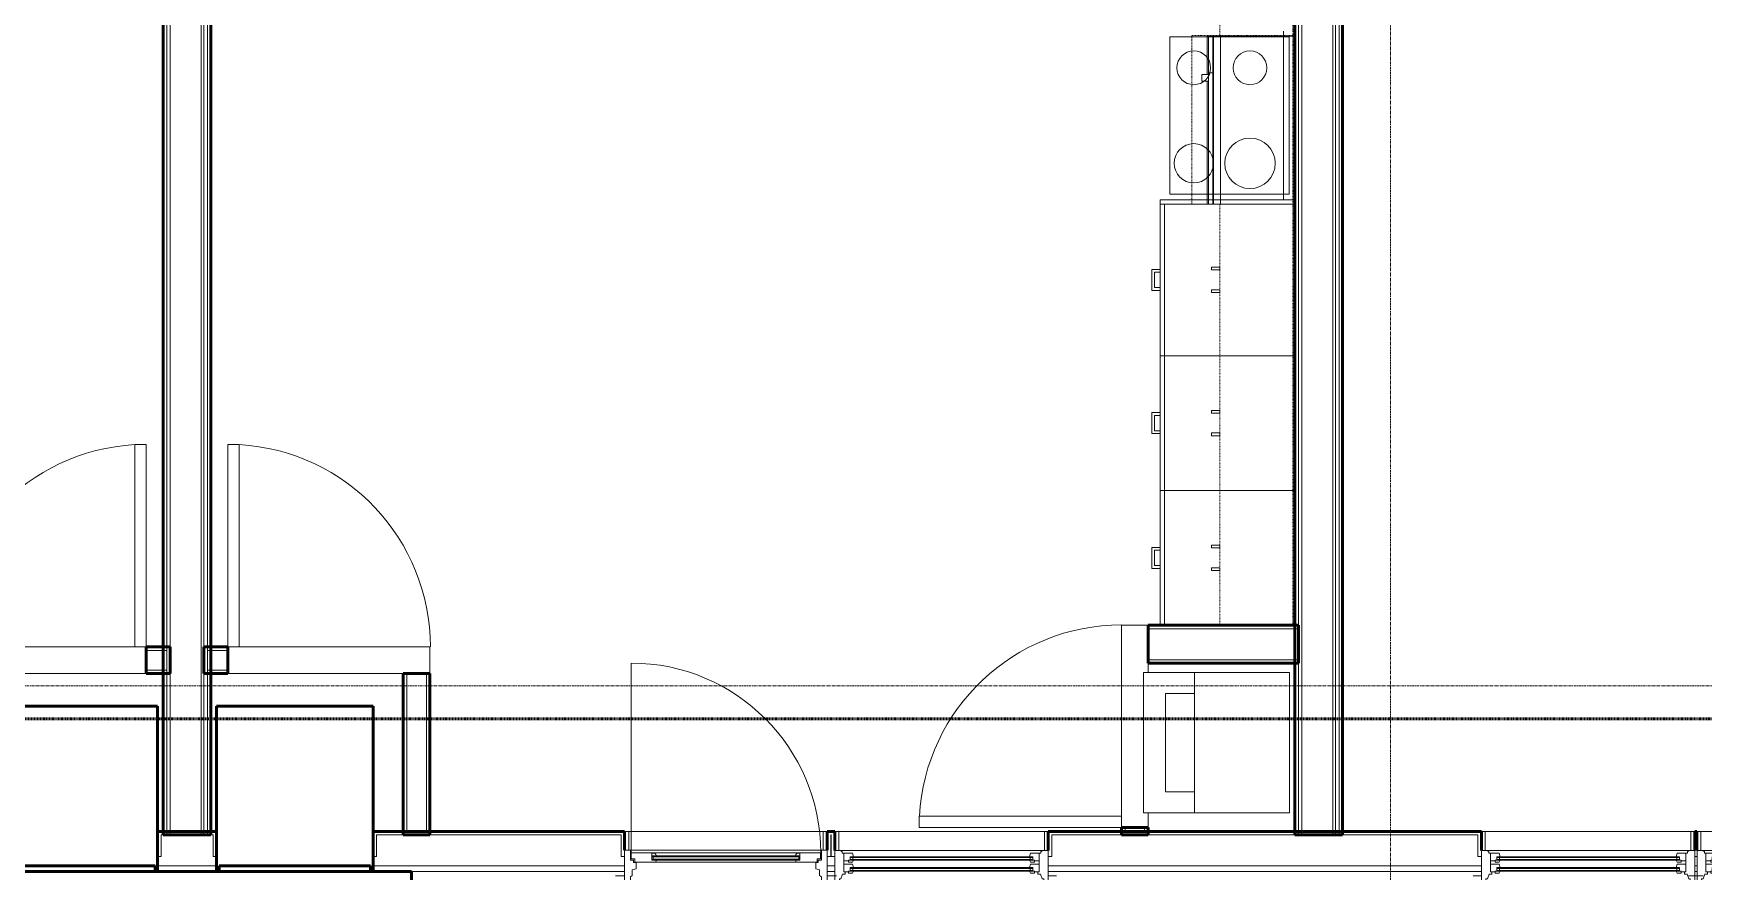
# Model space of a CAD drawing. Header units: inches. Extents: x -4218 to -1830, y 9767 to 12426.
# Drawn here: x -2742.1 to -2444.6, y 11249.1 to 11398.4 of the extents above; entities that cross this region are included whole.
import ezdxf

# ---------------------------------------------------------------- set-up
doc = ezdxf.new("R2010")
doc.units = ezdxf.units.IN
doc.header["$MEASUREMENT"] = 0
for name, pattern in [('Dash', [0.25, 0.125, -0.125]), ('Dash 1_16_', [0.125, 0.0625, -0.0625]), ('Grid Line 1_2_', [0.875, 0.5, -0.125, 0.125, -0.125]), ('Overhead', [0.15625, 0.09375, -0.0625])]:
    doc.linetypes.add(name, pattern=pattern)
for name, color, linetype, lineweight in [('0-1', 7, 'Continuous', 5), ('0-2', 10, 'Continuous', 9), ('A-DOOR-1', 10, 'Continuous', 9), ('A-DOOR-2', 50, 'Continuous', 20), ('A-DOOR-5', 31, 'Continuous', 9), ('A-DOOR-6', 31, 'Continuous', 20), ('A-DOOR-FRAM', 31, 'Continuous', 9), ('A-DOOR-FRAM-4', 31, 'Continuous', 20), ('A-DOOR-GLAZ', 31, 'Continuous', 9), ('A-GENM', 5, 'Continuous', 9), ('A-GENM-6', 5, 'Continuous', 50), ('A-GLAZ-1', 151, 'Continuous', 9), ('A-GLAZ-2', 151, 'Continuous', 20), ('A-WALL', 113, 'Continuous', 13), ('A-WALL-1', 7, 'Continuous', 50), ('A-WALL-2', 250, 'Continuous', 13), ('A-WALL-3', 10, 'Continuous', 9), ('A-WALL-4', 252, 'Continuous', 9), ('A-WALL-7', 113, 'Continuous', 9), ('A-WALL-8', 113, 'Continuous', 50), ('C-PROP-LINE-1', 91, 'Dash 1_16_', 50), ('I-WALL-1', 7, 'Continuous', 50), ('P-SANR-FIXT-1', 10, 'Continuous', 9), ('Q-CASE-1', 252, 'Continuous', 9), ('Q-CASE-2', 10, 'Continuous', 9), ('Q-CASE-3', 253, 'Continuous', 9), ('Q-CASE-4', 252, 'Dash', 9), ('Q-CASE-5', 253, 'Dash', 9), ('Q-CASE-6', 254, 'Continuous', 9), ('Q-CASE-7', 10, 'Dash', 9), ('Q-SPCQ-1', 10, 'Continuous', 9), ('Q-SPCQ-2', 91, 'Overhead', 9), ('S-GRID-1', 1, 'Grid Line 1_2_', 9)]:
    doc.layers.add(name, color=color, linetype=linetype, lineweight=lineweight)

# ---------------------------------------------------------------- blocks, each defined once
blk = doc.blocks.new('SWING - SINGLE - FLUSH - 36_ x 80_ - OFFSET PIVOT DOOR AT MAGIC PAK AND WASHER_DRYER-3199414-BACKGROUND - RCP - 2ND FLOOR')
at = {"layer": 'A-DOOR-1'}
blk.add_arc((18, 2.37), 36.07, 93.1789, 180, dxfattribs=at)
at = {"layer": 'A-DOOR-2'}
for p, q in [((16, 2.37), (16, 38.39)), ((18, 38.39), (16, 38.39)), ((18, 2.37), (18, 38.39)), ((18, 2.37), (16, 2.37))]:
    blk.add_line(p, q, dxfattribs=at)
blk = doc.blocks.new('SWING - SINGLE - FLUSH - 36_ x 80_ - OFFSET PIVOT DOOR AT MAGIC PAK AND WASHER_DRYER-3199415-BACKGROUND - RCP - 2ND FLOOR')
at = {"layer": 'A-DOOR-1'}
blk.add_arc((18, -2.37), 36.07, 180, 266.8211, dxfattribs=at)
at = {"layer": 'A-DOOR-2'}
for p, q in [((16, -2.37), (16, -38.39)), ((18, -2.37), (16, -2.37)), ((18, -2.37), (18, -38.39)), ((18, -38.39), (16, -38.39))]:
    blk.add_line(p, q, dxfattribs=at)
blk = doc.blocks.new('Range - 24_ x 30_-2806124-BACKGROUND - RCP - 2ND FLOOR')
at = {"layer": 'Q-SPCQ-1'}
blk.add_line((0, -22), (30, -22), dxfattribs=at)
for centre, radius, start, end in [((6.5, -6), 3.5, 360, 180), ((23.5, -6), 3, 0, 180), ((6.5, -6), 3.5, 180, 0), ((23.5, -6), 3, 180, 0), ((6.5, -16), 4.5, 0, 180), ((23.5, -16), 3, 360, 180), ((6.5, -16), 4.5, 180, 0), ((23.5, -16), 3, 180, 0)]:
    blk.add_arc(centre, radius, start, end, dxfattribs=at)
blk = doc.blocks.new('Stacked Washer and Dryer - 26_x25_ - Private-1372850-BACKGROUND - RCP - 2ND FLOOR')
at = {"layer": 'P-SANR-FIXT-1'}
for p, q in [((26, 12.5), (0, 12.5)), ((0, -12.5), (0, 12.5)), ((16.90625, -12.5), (16.90625, 12.5)), ((26, 12.5), (26, -12.5)), ((22.09375, 8.75), (16.90625, 8.75)), ((22.09375, -8.75), (22.09375, 8.75)), ((16.90625, -8.75), (22.09375, -8.75)), ((0, -12.5), (26, -12.5))]:
    blk.add_line(p, q, dxfattribs=at)
blk = doc.blocks.new('30quot_MicrowaveVent_11166 - 70cm miele oven-V107-BACKGROUND - RCP - 2ND FLOOR')
at = {"layer": 'Q-CASE-1'}
for p, q in [((-13.45, 15.6), (-14.2, 15.6)), ((-14.2, 15.6), (-14.2, 15.59)), ((-14.2, 15.59), (-14.2, 15.54)), ((-14.2, 15.54), (-14.2, 15.48)), ((-14.2, 15.48), (-14.2, 15.39)), ((-13.45, 15.39), (-14.2, 15.39)), ((-14.2, 15.39), (-14.2, 14.61)), ((7.69, 15.6), (-12.45, 15.6)), ((9.18, 15.39), (-12.45, 15.39)), ((8.88, 16.6), (7.69, 16.6)), ((7.69, 16.55), (7.69, 15.39)), ((8.88, 15.39), (8.88, 16.55)), ((15.55, 15.6), (8.88, 15.6)), ((9.18, 15.39), (9.18, 14.61)), ((15.55, 15.39), (9.18, 15.39)), ((9.18, 15.39), (9.18, 14.61)), ((-14.2, 14.61), (-13.45, 14.61)), ((-14.2, 14.49), (-14.2, 13.23)), ((-13.45, 14.49), (-14.2, 14.49)), ((-14.2, 13.23), (-14.2, 0.37)), ((-14.2, 13.23), (-13.45, 13.23)), ((-12.45, 14.61), (9.18, 14.61)), ((15.55, 14.49), (-12.45, 14.49)), ((-12.45, 13.23), (15.55, 13.23)), ((9.18, 14.61), (15.55, 14.61)), ((15.68, 0), (15.68, 0.37))]:
    blk.add_line(p, q, dxfattribs=at)
at = {"layer": 'Q-CASE-2'}
for p, q in [((-12.45, 15.6), (-13.45, 15.6)), ((-12.45, 15.39), (-13.45, 15.39)), ((15.68, 15.6), (15.55, 15.6)), ((15.68, 15.39), (15.55, 15.39)), ((15.68, 15.39), (15.68, 15.6)), ((15.68, 15.39), (15.68, 14.61)), ((-13.45, 14.61), (-12.45, 14.61)), ((-12.45, 14.49), (-13.45, 14.49)), ((-13.45, 13.23), (-12.45, 13.23)), ((15.55, 14.61), (15.68, 14.61)), ((15.68, 14.49), (15.55, 14.49)), ((15.55, 13.23), (15.68, 13.23)), ((15.68, 13.23), (15.68, 14.49)), ((15.68, 0.37), (15.68, 13.23))]:
    blk.add_line(p, q, dxfattribs=at)
at = {"layer": 'Q-CASE-3'}
for p, q in [((-14.2, 0.37), (-14.2, 0)), ((-13.45, 0), (15.68, 0))]:
    blk.add_line(p, q, dxfattribs=at)
at = {"layer": 'Q-CASE-6'}
blk.add_line((-14.2, 0), (-13.45, 0), dxfattribs=at)
blk = doc.blocks.new('Base Cabinet 3 Drawer 230 - Base Cabinet 3 Drawer 230 27_-2602705-BACKGROUND - RCP - 2ND FLOOR')
at = {"layer": 'Q-CASE-2'}
for p, q in [((-12.76, 24), (14.24, 24)), ((-12.76, 23.25), (-12.76, 24)), ((-1.14, 24), (-1.14, 25.5)), ((-1.14, 25.5), (2.61, 25.5)), ((-1.14, 24), (-0.64, 24)), ((2.11, 25), (-0.64, 25)), ((-0.64, 24), (-0.64, 25)), ((2.11, 24), (2.11, 25)), ((2.61, 24), (2.11, 24)), ((2.61, 25.5), (2.61, 24)), ((14.24, 24), (14.24, 23.25)), ((14.24, 23.25), (-12.76, 23.25)), ((-12.76, 23.25), (-12.76, 0)), ((14.24, 0), (14.24, 23.25)), ((-12.76, 0), (14.24, 0))]:
    blk.add_line(p, q, dxfattribs=at)
blk = doc.blocks.new('Base Cabinet 3 Drawer 230 - Base Cabinet 3 Drawer 230 24_-2578604-BACKGROUND - RCP - 2ND FLOOR')
at = {"layer": 'Q-CASE-2'}
for p, q in [((-11.26, 24), (12.74, 24)), ((-11.26, 23.25), (-11.26, 24)), ((-1.14, 24), (-1.14, 25.5)), ((-1.14, 25.5), (2.61, 25.5)), ((-1.14, 24), (-0.64, 24)), ((2.11, 25), (-0.64, 25)), ((-0.64, 24), (-0.64, 25)), ((2.11, 24), (2.11, 25)), ((2.61, 24), (2.11, 24)), ((2.61, 25.5), (2.61, 24)), ((12.74, 24), (12.74, 23.25)), ((12.74, 23.25), (-11.26, 23.25)), ((-11.26, 23.25), (-11.26, 0)), ((12.74, 0), (12.74, 23.25)), ((-11.26, 0), (12.74, 0))]:
    blk.add_line(p, q, dxfattribs=at)
blk = doc.blocks.new('Base Cabinet 3 Drawer 230 - Base Cabinet 3 Drawer 230 24_-2554933-BACKGROUND - RCP - 2ND FLOOR')
at = {"layer": 'Q-CASE-2'}
for p, q in [((-11.26, -23.25), (-11.26, 0)), ((-11.26, 0), (12.74, 0)), ((12.74, 0), (12.74, -23.25)), ((-11.26, -23.25), (-11.26, -24)), ((12.74, -23.25), (-11.26, -23.25)), ((12.74, -24), (12.74, -23.25)), ((-11.26, -24), (12.74, -24)), ((-0.64, -24), (-1.14, -24)), ((-1.14, -25.5), (-1.14, -24)), ((2.61, -25.5), (-1.14, -25.5)), ((-0.64, -25), (-0.64, -24)), ((-0.64, -25), (2.11, -25)), ((2.11, -25), (2.11, -24)), ((2.11, -24), (2.61, -24)), ((2.61, -24), (2.61, -25.5))]:
    blk.add_line(p, q, dxfattribs=at)
blk = doc.blocks.new('300 Series Wall Hung Cabinet_302 - 27_ X 24_-2768166-BACKGROUND - RCP - 2ND FLOOR')
at = {"layer": 'Q-CASE-1'}
for p, q in [((-1.76, -13.19), (-2.25, -13.19)), ((-2.25, -13.19), (-2.25, -14.69)), ((-2.25, -14.69), (-1.76, -14.69)), ((-1.76, -14.69), (-1.76, -13.19)), ((2.24, -13.19), (1.75, -13.19)), ((1.75, -13.19), (1.75, -14.69)), ((1.75, -14.69), (2.24, -14.69)), ((2.24, -14.69), (2.24, -13.19))]:
    blk.add_line(p, q, dxfattribs=at)
at = {"layer": 'Q-CASE-4'}
for p, q in [((-13.5, -0.19), (-13.5, -13.19)), ((13.5, -13.19), (13.5, -0.19)), ((-13.5, -13.19), (13.5, -13.19))]:
    blk.add_line(p, q, dxfattribs=at)
at = {"layer": 'Q-CASE-5'}
blk.add_line((13.5, -0.19), (-13.5, -0.19), dxfattribs=at)
blk = doc.blocks.new('300 Series Wall Hung Cabinet_302 - 24_ X 24_-V59-BACKGROUND - RCP - 2ND FLOOR')
at = {"layer": 'Q-CASE-1'}
for p, q in [((-1.76, 14.69), (-2.25, 14.69)), ((-2.25, 14.69), (-2.25, 13.19)), ((-2.25, 13.19), (-1.76, 13.19)), ((-1.76, 13.19), (-1.76, 14.69)), ((2.24, 14.69), (1.75, 14.69)), ((1.75, 14.69), (1.75, 13.19)), ((1.75, 13.19), (2.24, 13.19)), ((2.24, 13.19), (2.24, 14.69))]:
    blk.add_line(p, q, dxfattribs=at)
at = {"layer": 'Q-CASE-4'}
for p, q in [((-12, 0.19), (-12, 13.19)), ((-12, 13.19), (12, 13.19)), ((12, 13.19), (12, 0.19))]:
    blk.add_line(p, q, dxfattribs=at)
at = {"layer": 'Q-CASE-5'}
blk.add_line((12, 0.19), (-12, 0.19), dxfattribs=at)
blk = doc.blocks.new('300 Series Wall Hung Cabinet_302 - 24_ X 24_-V113-BACKGROUND - RCP - 2ND FLOOR')
at = {"layer": 'Q-CASE-1'}
for p, q in [((-1.76, -13.19), (-2.25, -13.19)), ((-2.25, -13.19), (-2.25, -14.69)), ((-2.25, -14.69), (-1.76, -14.69)), ((-1.76, -14.69), (-1.76, -13.19)), ((2.24, -13.19), (1.75, -13.19)), ((1.75, -13.19), (1.75, -14.69)), ((1.75, -14.69), (2.24, -14.69)), ((2.24, -14.69), (2.24, -13.19))]:
    blk.add_line(p, q, dxfattribs=at)
at = {"layer": 'Q-CASE-4'}
for p, q in [((-12, -0.19), (-12, -13.19)), ((12, -0.19), (11.13, -0.19)), ((-12, -13.19), (11.13, -13.19))]:
    blk.add_line(p, q, dxfattribs=at)
at = {"layer": 'Q-CASE-5'}
blk.add_line((11.13, -0.19), (-12, -0.19), dxfattribs=at)
at = {"layer": 'Q-CASE-7'}
for p, q in [((12, -13.19), (12, -0.19)), ((11.13, -13.19), (12, -13.19))]:
    blk.add_line(p, q, dxfattribs=at)
blk = doc.blocks.new('300 Series Wall Hung Cabinet_302 - 24_ X 24_-V71-BACKGROUND - RCP - 2ND FLOOR')
at = {"layer": 'Q-CASE-1'}
for p, q in [((-1.76, -13.19), (-2.25, -13.19)), ((-2.25, -13.19), (-2.25, -14.69)), ((-2.25, -14.69), (-1.76, -14.69)), ((-1.76, -14.69), (-1.76, -13.19)), ((2.24, -13.19), (1.75, -13.19)), ((1.75, -13.19), (1.75, -14.69)), ((1.75, -14.69), (2.24, -14.69)), ((2.24, -14.69), (2.24, -13.19))]:
    blk.add_line(p, q, dxfattribs=at)
at = {"layer": 'Q-CASE-4'}
for p, q in [((-12, -0.19), (-12, -13.19)), ((-12, -13.19), (12, -13.19))]:
    blk.add_line(p, q, dxfattribs=at)
at = {"layer": 'Q-CASE-5'}
for p, q in [((12, -0.19), (-12, -0.19)), ((12, -13.19), (12, -0.19))]:
    blk.add_line(p, q, dxfattribs=at)
blk = doc.blocks.new('Range_Hood_386 - 30_ Wide-V117-BACKGROUND - RCP - 2ND FLOOR')
at = {"layer": 'Q-SPCQ-2'}
for p, q in [((-14.24, 6), (-15, 6)), ((-15, 6), (-15, -12)), ((-13.24, 6), (-14.24, 6)), ((14.76, 6), (-13.24, 6)), ((15, 6), (14.76, 6)), ((15, -12), (15, 6)), ((-15, -12), (-14.24, -12)), ((-14.24, -12), (15, -12))]:
    blk.add_line(p, q, dxfattribs=at)
blk = doc.blocks.new('CTR - 1st Phase - Unit Layouts_rvt-1-BACKGROUND - RCP - 2ND FLOOR')
at = {"layer": 'A-WALL-1'}
for p, q in [((-2543.5, 11286.23), (-2543.5, 11292.98)), ((-2543.5, 11292.98), (-2516.75, 11292.98)), ((-2516.75, 11292.98), (-2516.75, 11286.23)), ((-2722, 11284.39), (-2722, 11289.14)), ((-2722, 11289.14), (-2717.72, 11289.14)), ((-2717.72, 11289.14), (-2717.72, 11288.51)), ((-2711.72, 11289.13), (-2707.45, 11289.13)), ((-2711.72, 11288.51), (-2711.72, 11289.13)), ((-2707.45, 11289.13), (-2707.45, 11284.38)), ((-2717.72, 11288.51), (-2717.72, 11285.01)), ((-2711.72, 11285.01), (-2711.72, 11288.51)), ((-2516.75, 11286.23), (-2543.5, 11286.23)), ((-2717.72, 11284.39), (-2722, 11284.39)), ((-2717.72, 11285.01), (-2717.72, 11284.39)), ((-2711.72, 11284.38), (-2711.72, 11285.01)), ((-2707.45, 11284.38), (-2711.72, 11284.38)), ((-2676.2, 11255.64), (-2676.2, 11284.38)), ((-2676.2, 11284.38), (-2671.45, 11284.38)), ((-2671.45, 11284.38), (-2671.45, 11255.64)), ((-2548.25, 11255.64), (-2548.25, 11256.98)), ((-2548.25, 11256.98), (-2543.5, 11256.98)), ((-2543.5, 11256.98), (-2543.5, 11255.64)), ((-2675.57, 11255.64), (-2676.2, 11255.64)), ((-2672.07, 11255.64), (-2675.57, 11255.64)), ((-2671.45, 11255.64), (-2672.07, 11255.64)), ((-2547.63, 11255.64), (-2548.25, 11255.64)), ((-2544.13, 11255.64), (-2547.63, 11255.64)), ((-2543.5, 11255.64), (-2544.13, 11255.64))]:
    blk.add_line(p, q, dxfattribs=at)
at = {"layer": 'A-WALL-2'}
for p, q in [((-2543.5, 11292.35), (-2516.75, 11292.35)), ((-2722, 11288.51), (-2718.35, 11288.51)), ((-2718.35, 11288.51), (-2718.35, 11285.01)), ((-2707.45, 11288.51), (-2711.1, 11288.51)), ((-2711.1, 11285.01), (-2711.1, 11288.51)), ((-2543.5, 11286.85), (-2516.75, 11286.85)), ((-2722, 11285.01), (-2718.35, 11285.01)), ((-2707.45, 11285.01), (-2711.1, 11285.01)), ((-2675.57, 11256.26), (-2675.57, 11284.38)), ((-2672.07, 11256.26), (-2672.07, 11284.38)), ((-2672.07, 11256.26), (-2675.57, 11256.26)), ((-2547.63, 11256.26), (-2547.63, 11256.98)), ((-2544.13, 11256.26), (-2547.63, 11256.26)), ((-2544.13, 11256.26), (-2544.13, 11256.98))]:
    blk.add_line(p, q, dxfattribs=at)
at = {"layer": 'A-WALL-3'}
for p, q in [((-2548.25, 11292.98), (-2543.5, 11292.98)), ((-2548.25, 11292.98), (-2548.25, 11256.98)), ((-2722, 11289.14), (-2753.25, 11289.14)), ((-2676.2, 11289.13), (-2707.45, 11289.13)), ((-2676.2, 11289.13), (-2671.45, 11289.13)), ((-2671.45, 11284.38), (-2671.45, 11289.13)), ((-2543.5, 11284.58), (-2543.5, 11286.23)), ((-2753.25, 11284.39), (-2722, 11284.39)), ((-2707.45, 11284.38), (-2676.2, 11284.38)), ((-2543.5, 11256.98), (-2543.5, 11259.58))]:
    blk.add_line(p, q, dxfattribs=at)
at = {"layer": 'A-WALL-4'}
for p, q in [((-2543.5, 11286.23), (-2543.5, 11292.98)), ((-2722, 11284.39), (-2722, 11289.14)), ((-2707.45, 11289.13), (-2707.45, 11284.38)), ((-2676.2, 11284.38), (-2671.45, 11284.38)), ((-2548.25, 11256.98), (-2543.5, 11256.98))]:
    blk.add_line(p, q, dxfattribs=at)
at = {"layer": 'A-WALL-7'}
for p, q in [((-2539.62, 11397.73), (-2539.62, 11369.73)), ((-2518.37, 11397.73), (-2539.62, 11397.73)), ((-2539.62, 11397.73), (-2539.62, 11369.73)), ((-2518.37, 11397.73), (-2539.62, 11397.73)), ((-2518.37, 11369.73), (-2518.37, 11397.73)), ((-2518.37, 11397.73), (-2518.37, 11369.73)), ((-2539.62, 11369.73), (-2518.37, 11369.73)), ((-2539.62, 11369.73), (-2518.37, 11369.73)), ((-2517.37, 11368.73), (-2541.37, 11368.73)), ((-2541.37, 11368.73), (-2541.37, 11356.35)), ((-2541.37, 11356.35), (-2541.37, 11368.73)), ((-2517.37, 11368.73), (-2541.37, 11368.73)), ((-2517.37, 11292.98), (-2517.37, 11368.73)), ((-2517.37, 11292.98), (-2517.37, 11368.73)), ((-2541.37, 11356.35), (-2541.37, 11355.85)), ((-2541.37, 11355.85), (-2541.37, 11353.1)), ((-2541.37, 11353.1), (-2541.37, 11355.85)), ((-2541.37, 11353.1), (-2541.37, 11352.6)), ((-2541.37, 11352.6), (-2541.37, 11330.85)), ((-2541.37, 11330.85), (-2541.37, 11352.6)), ((-2541.37, 11330.85), (-2541.37, 11330.35)), ((-2541.37, 11330.35), (-2541.37, 11327.6)), ((-2541.37, 11327.6), (-2541.37, 11330.35)), ((-2541.37, 11327.6), (-2541.37, 11327.1)), ((-2541.37, 11327.1), (-2541.37, 11306.85)), ((-2541.37, 11306.85), (-2541.37, 11327.1)), ((-2541.37, 11306.85), (-2541.37, 11306.35)), ((-2541.37, 11306.35), (-2541.37, 11303.6)), ((-2541.37, 11303.6), (-2541.37, 11306.35)), ((-2541.37, 11303.6), (-2541.37, 11303.1)), ((-2541.37, 11303.1), (-2541.37, 11292.98)), ((-2541.37, 11292.98), (-2541.37, 11303.1)), ((-2541.37, 11292.98), (-2517.37, 11292.98)), ((-2517.37, 11292.98), (-2541.37, 11292.98))]:
    blk.add_line(p, q, dxfattribs=at)
at = {"layer": '0-2'}
for name, p, rotation in [('300 Series Wall Hung Cabinet_302 - 24_ X 24_-V113-BACKGROUND - RCP - 2ND FLOOR', (-2517.56, 11409.86), 270.0000000000029), ('Range - 24_ x 30_-2806124-BACKGROUND - RCP - 2ND FLOOR', (-2541.37, 11368.73), 90.00000000012778), ('Range_Hood_386 - 30_ Wide-V117-BACKGROUND - RCP - 2ND FLOOR', (-2529.75, 11382.98), 90.00000000006203), ('30quot_MicrowaveVent_11166 - 70cm miele oven-V107-BACKGROUND - RCP - 2ND FLOOR', (-2517.37, 11382.18), 90.00000000000172), ('Base Cabinet 3 Drawer 230 - Base Cabinet 3 Drawer 230 27_-2602705-BACKGROUND - RCP - 2ND FLOOR', (-2517.37, 11353.74), 90.00000000004715), ('300 Series Wall Hung Cabinet_302 - 27_ X 24_-2768166-BACKGROUND - RCP - 2ND FLOOR', (-2517.56, 11354.48), 270.0000000000029), ('Base Cabinet 3 Drawer 230 - Base Cabinet 3 Drawer 230 24_-2578604-BACKGROUND - RCP - 2ND FLOOR', (-2517.37, 11328.24), 90.00000000004715), ('300 Series Wall Hung Cabinet_302 - 24_ X 24_-V59-BACKGROUND - RCP - 2ND FLOOR', (-2517.56, 11328.98), 90.0000000000029), ('SWING - SINGLE - FLUSH - 36_ x 80_ - OFFSET PIVOT DOOR AT MAGIC PAK AND WASHER_DRYER-3199415-BACKGROUND - RCP - 2ND FLOOR', (-2689.45, 11286.76), 180), ('Base Cabinet 3 Drawer 230 - Base Cabinet 3 Drawer 230 24_-2554933-BACKGROUND - RCP - 2ND FLOOR', (-2517.37, 11305.71), 269.9999999999575), ('300 Series Wall Hung Cabinet_302 - 24_ X 24_-V71-BACKGROUND - RCP - 2ND FLOOR', (-2517.56, 11304.98), 270.0000000000029), ('SWING - SINGLE - FLUSH - 36_ x 80_ - OFFSET PIVOT DOOR AT MAGIC PAK AND WASHER_DRYER-3199415-BACKGROUND - RCP - 2ND FLOOR', (-2545.88, 11274.98), 270.000000000112), ('Stacked Washer and Dryer - 26_x25_ - Private-1372850-BACKGROUND - RCP - 2ND FLOOR', (-2518.34, 11272.08), 180)]:
    blk.add_blockref(name, p, dxfattribs=dict(at, rotation=rotation))
blk.add_blockref('SWING - SINGLE - FLUSH - 36_ x 80_ - OFFSET PIVOT DOOR AT MAGIC PAK AND WASHER_DRYER-3199414-BACKGROUND - RCP - 2ND FLOOR', (-2740, 11286.76), dxfattribs=at)
blk = doc.blocks.new('CTR - 1st Phase - Common Walls_rvt-1-BACKGROUND - RCP - 2ND FLOOR')
at = {"layer": 'A-WALL-2'}
for p, q in [((-2516.75, 11640.61), (-2516.75, 11255.64)), ((-2516.12, 11640.61), (-2516.12, 11255.64)), ((-2510.62, 11640.61), (-2510.62, 11255.64)), ((-2510.12, 11640.61), (-2510.12, 11255.64)), ((-2718.35, 11622.61), (-2718.35, 11255.64)), ((-2717.72, 11622.61), (-2717.72, 11255.64)), ((-2712.22, 11622.61), (-2712.22, 11255.64)), ((-2711.72, 11622.61), (-2711.72, 11255.64)), ((-2711.1, 11622.61), (-2711.1, 11255.64)), ((-2509.5, 11587.19), (-2509.5, 11255.64))]:
    blk.add_line(p, q, dxfattribs=at)
at = {"layer": 'I-WALL-1'}
for p, q in [((-2517.37, 11255.64), (-2517.37, 11640.61)), ((-2718.97, 11255.64), (-2718.97, 11622.61)), ((-2710.47, 11622.61), (-2710.47, 11255.64)), ((-2508.87, 11462.2), (-2508.87, 11255.64)), ((-2710.47, 11255.64), (-2718.97, 11255.64)), ((-2508.87, 11255.64), (-2517.37, 11255.64))]:
    blk.add_line(p, q, dxfattribs=at)
blk = doc.blocks.new('Basic Wall _ EXT - FIBER CEMENT - LARGE - ___-2505164-BACKGROUND - RCP - 2ND FLOOR')
at = {"layer": 'A-WALL-7'}
for p, q in [((-2747.42, 11249.14), (-2720.42, 11249.14)), ((-2720.42, 11249.14), (-2719.99, 11249.14)), ((-2709.46, 11249.14), (-2719.99, 11249.14)), ((-2719.99, 11249.14), (-2709.46, 11249.14)), ((-2709.46, 11249.14), (-2709.02, 11249.14)), ((-2709.02, 11249.14), (-2682.02, 11249.14)), ((-2682.02, 11249.14), (-2681.59, 11249.14)), ((-2674.76, 11249.14), (-2681.59, 11249.14)), ((-2681.59, 11249.14), (-2674.76, 11249.14)), ((-2636.79, 11249.14), (-2674.76, 11249.14)), ((-2674.76, 11249.14), (-2636.79, 11249.14)), ((-2599.34, 11249.14), (-2600.66, 11249.14)), ((-2600.66, 11249.14), (-2599.34, 11249.14)), ((-2484.14, 11249.14), (-2561.31, 11249.14)), ((-2561.31, 11249.14), (-2484.14, 11249.14)), ((-2445.74, 11249.14), (-2446.11, 11249.14)), ((-2446.11, 11249.14), (-2445.74, 11249.14))]:
    blk.add_line(p, q, dxfattribs=at)
blk = doc.blocks.new('Window-Double_Hung-Andersen-400_Series-Tilt_Wash - DOUBLE HUNG - REVERSE COTTAGE - 2ND FLOOR-2888466-BACKGROUND - RCP - 2ND FLOOR')
at = {"layer": 'A-GLAZ-1'}
for p, q in [((-19.01, 3.94), (-19.01, 2.44)), ((-18.95, 3.94), (-19.01, 3.94)), ((-18.95, 4.44), (18.95, 4.44)), ((-18.95, 1.06), (-18.95, 4.44)), ((-18.32, 1.06), (-18.32, 4.44)), ((18.32, 1.06), (18.32, 4.44)), ((18.95, 4.44), (18.95, 1.06)), ((19.01, 3.94), (18.95, 3.94)), ((19.01, 2.44), (19.01, 3.94)), ((-18.95, 2.44), (-19.01, 2.44)), ((18.95, 1.06), (-18.95, 1.06)), ((19.01, 2.44), (18.95, 2.44)), ((-16.29, -0.19), (-15.7, -0.19)), ((-16.29, -0.56), (-15.7, -0.56)), ((-16.29, -2.13), (-15.7, -2.13)), ((-16.29, -2.5), (-15.7, -2.5)), ((-15.82, -0.56), (-15.82, -0.19)), ((-15.82, -2.5), (-15.82, -2.13)), ((-15.7, -0.06), (15.7, -0.06)), ((-15.7, -0.19), (15.7, -0.19)), ((-15.7, -0.56), (15.7, -0.56)), ((-15.7, -0.69), (15.7, -0.69)), ((-15.7, -2), (15.7, -2)), ((-15.7, -2.13), (15.7, -2.13)), ((-15.7, -2.5), (15.7, -2.5)), ((-15.7, -2.63), (15.7, -2.63)), ((16.29, -0.19), (15.7, -0.19)), ((16.29, -0.56), (15.7, -0.56)), ((16.29, -2.13), (15.7, -2.13)), ((16.29, -2.5), (15.7, -2.5)), ((15.82, -0.56), (15.82, -0.19)), ((15.82, -2.5), (15.82, -2.13))]:
    blk.add_line(p, q, dxfattribs=at)
at = {"layer": 'A-GLAZ-2'}
for p, q in [((-19.01, 1.06), (19.01, 1.06)), ((-19.01, -4.81), (-19.01, 1.06)), ((-17.67, 0.78), (-18, 1.06)), ((-17.67, 0.78), (-17.67, 0.56)), ((-17.67, 0.56), (-15.86, 0.56)), ((-17.42, -2.75), (-17.42, 0.56)), ((-15.86, 0.56), (-15.7, -0.06)), ((15.86, 0.56), (15.7, -0.06)), ((17.67, 0.56), (15.86, 0.56)), ((17.42, -2.75), (17.42, 0.56)), ((17.67, 0.78), (18, 1.06)), ((17.67, 0.78), (17.67, 0.56)), ((19.01, 1.06), (19.01, -4.81)), ((-17.42, -0.81), (-16.57, -0.81)), ((-17.42, -1.37), (-15.86, -1.37)), ((-17.42, -2.75), (-16.57, -2.75)), ((-17.14, -3.19), (-17.14, -2.75)), ((-16.57, -0.69), (-16.57, -1.03)), ((-15.7, -0.69), (-16.57, -0.69)), ((-15.86, -1.03), (-16.57, -1.03)), ((-16.57, -2.63), (-16.57, -2.97)), ((-15.7, -2.63), (-16.57, -2.63)), ((-15.86, -2.97), (-16.57, -2.97)), ((-16.29, -0.69), (-16.29, -0.06)), ((-15.7, -0.06), (-16.29, -0.06)), ((-16.29, -2.63), (-16.29, -2)), ((-15.7, -2), (-16.29, -2)), ((-15.86, -1.03), (-15.7, -0.69)), ((-15.86, -1.37), (-15.7, -2)), ((-15.86, -2.97), (-15.7, -2.63)), ((15.7, -0.06), (16.29, -0.06)), ((15.86, -1.03), (15.7, -0.69)), ((15.7, -0.69), (16.57, -0.69)), ((15.86, -1.37), (15.7, -2)), ((15.7, -2), (16.29, -2)), ((15.86, -2.97), (15.7, -2.63)), ((15.7, -2.63), (16.57, -2.63)), ((15.86, -1.03), (16.57, -1.03)), ((17.42, -1.37), (15.86, -1.37)), ((15.86, -2.97), (16.57, -2.97)), ((16.29, -0.69), (16.29, -0.06)), ((16.29, -2.63), (16.29, -2)), ((16.57, -0.69), (16.57, -1.03)), ((17.42, -0.81), (16.57, -0.81)), ((16.57, -2.63), (16.57, -2.97)), ((17.42, -2.75), (16.57, -2.75)), ((17.14, -3.19), (17.14, -2.75)), ((-19.01, -3.44), (-20.34, -3.44)), ((19.01, -4.81), (-19.01, -4.81)), ((-18.2, -4), (-17.92, -4)), ((-18.2, -4.81), (-18.2, -4)), ((-17.92, -4), (-17.61, -3.19)), ((-17.61, -3.19), (-17.14, -3.19)), ((17.61, -3.19), (17.14, -3.19)), ((17.92, -4), (17.61, -3.19)), ((18.2, -4), (17.92, -4)), ((18.2, -4.81), (18.2, -4)), ((19.01, -3.44), (20.51, -3.44))]:
    blk.add_line(p, q, dxfattribs=at)
blk = doc.blocks.new('Door-Inswing-Andersen-400_Series-Single - 3_ 0-1_8_ x custom height - 2ND FLOOR-2896085-BACKGROUND - RCP - 2ND FLOOR')
at = {"layer": 'A-DOOR-5'}
blk.add_line((16.87, -0.66), (16.87, -34.41), dxfattribs=at)
blk.add_arc((16.87, -0.66), 33.75, 180, 270, dxfattribs=at)
at = {"layer": 'A-DOOR-6'}
for p, q in [((-16.26, 0.42), (-16.87, 0.41)), ((-16.87, 0.41), (-16.87, -0.66)), ((-16.26, 1.06), (-16.26, 0.42)), ((-16.26, 1.06), (-12.44, 1.06)), ((-13.19, 0.66), (-12.44, 0.66)), ((-13.19, -0.66), (-13.19, 0.66)), ((-12.44, 0.75), (-12.47, 1.06)), ((12.44, 1.06), (-12.44, 1.06)), ((-12.44, 0.66), (-12.44, 0.75)), ((16.26, 1.06), (12.44, 1.06)), ((12.44, 0.75), (12.47, 1.06)), ((12.44, 0.66), (12.44, 0.75)), ((13.19, 0.66), (12.44, 0.66)), ((13.19, -0.66), (13.19, 0.66)), ((16.26, 1.06), (16.26, 0.42)), ((16.26, 0.42), (16.87, 0.41)), ((16.87, 0.41), (16.87, -0.66)), ((-16.87, -0.66), (-12.44, -0.66)), ((-12.44, -0.09), (-13.19, -0.09)), ((-13.19, -0.59), (-12.67, -0.59)), ((-13.19, -0.66), (-13.19, -0.59)), ((-12.67, -0.59), (-12.47, -0.34)), ((-12.47, -0.34), (-12.44, -0.16)), ((-12.44, -0.16), (-12.44, -0.09)), ((12.44, -0.66), (-12.44, -0.66)), ((12.44, -0.09), (13.19, -0.09)), ((12.44, -0.16), (12.44, -0.09)), ((12.47, -0.34), (12.44, -0.16)), ((16.87, -0.66), (12.44, -0.66)), ((12.67, -0.59), (12.47, -0.34)), ((13.19, -0.59), (12.67, -0.59)), ((13.19, -0.66), (13.19, -0.59))]:
    blk.add_line(p, q, dxfattribs=at)
at = {"layer": 'A-DOOR-FRAM'}
for p, q in [((-17.31, -1.13), (-17.94, -1.13)), ((-17.94, -1.13), (-17.94, -4.44)), ((-17.31, -4.44), (-17.31, -1.13)), ((17.94, -1.13), (17.31, -1.13)), ((17.31, -1.13), (17.31, -4.44)), ((17.94, -4.44), (17.94, -1.13)), ((-17.94, -4.44), (-17.31, -4.44)), ((17.31, -4.44), (17.94, -4.44))]:
    blk.add_line(p, q, dxfattribs=at)
at = {"layer": 'A-DOOR-FRAM-4'}
for p, q in [((-19.69, 3.44), (-18.06, 3.44)), ((18.06, 5.09), (-18.06, 5.09)), ((-18.06, 5.09), (-18.06, -1.13)), ((-18.06, 4.75), (-18.06, -1.13)), ((-18.06, 4.75), (-17.03, 4.75)), ((-17.03, 3.63), (-17.03, 4.75)), ((-16.69, 3.39), (-17.03, 3.63)), ((-16.69, 2.39), (-16.69, 3.39)), ((16.69, 3.39), (17.03, 3.63)), ((16.69, 2.39), (16.69, 3.39)), ((17.03, 3.63), (17.03, 4.75)), ((18.06, 4.75), (17.03, 4.75)), ((18.06, -1.13), (18.06, 5.09)), ((18.06, 4.75), (18.06, -1.13)), ((19.69, 3.44), (18.06, 3.44)), ((-17.03, 0.66), (-16.45, 0.66)), ((-17.03, -1.13), (-17.03, 0.66)), ((-16, 2.23), (-16.69, 2.39)), ((-16.45, 0.66), (-16.45, 1.09)), ((-16.45, 1.09), (-16, 1.09)), ((-16, 1.09), (-16, 2.23)), ((16, 2.23), (16.69, 2.39)), ((16, 1.09), (16, 2.23)), ((16.45, 1.09), (16, 1.09)), ((16.45, 0.66), (16.45, 1.09)), ((17.03, 0.66), (16.45, 0.66)), ((17.03, -1.13), (17.03, 0.66)), ((-17.69, -1.13), (-18.06, -1.13)), ((-18.06, -1.13), (18.06, -1.13)), ((-18.06, -1.13), (-17.03, -1.13)), ((18.06, -1.13), (17.03, -1.13))]:
    blk.add_line(p, q, dxfattribs=at)
at = {"layer": 'A-DOOR-GLAZ'}
for p, q in [((-12.44, 0.5), (-13.19, 0.5)), ((-13.19, 0.06), (-12.44, 0.06)), ((-12.98, 0.5), (-12.98, 0.06)), ((12.44, 0.66), (-12.44, 0.66)), ((12.44, 0.5), (-12.44, 0.5)), ((12.44, 0.06), (-12.44, 0.06)), ((12.44, 0.5), (13.19, 0.5)), ((13.19, 0.06), (12.44, 0.06)), ((12.98, 0.5), (12.98, 0.06)), ((12.44, -0.09), (-12.44, -0.09))]:
    blk.add_line(p, q, dxfattribs=at)
blk = doc.blocks.new('Window-Double_Hung-Andersen-400_Series-Tilt_Wash - DOUBLE HUNG - REVERSE COTTAGE - 2ND FLOOR-2888385-BACKGROUND - RCP - 2ND FLOOR')
at = {"layer": 'A-GLAZ-1'}
for p, q in [((-16.29, 2.5), (-15.7, 2.5)), ((-16.29, 2.12), (-15.7, 2.12)), ((-16.29, 0.56), (-15.7, 0.56)), ((-16.29, 0.19), (-15.7, 0.19)), ((-15.82, 2.5), (-15.82, 2.12)), ((-15.82, 0.56), (-15.82, 0.19)), ((-15.7, 2.62), (15.7, 2.62)), ((-15.7, 2.5), (15.7, 2.5)), ((-15.7, 2.12), (15.7, 2.12)), ((-15.7, 2), (15.7, 2)), ((-15.7, 0.69), (15.7, 0.69)), ((-15.7, 0.56), (15.7, 0.56)), ((-15.7, 0.19), (15.7, 0.19)), ((-15.7, 0.06), (15.7, 0.06)), ((16.29, 2.5), (15.7, 2.5)), ((16.29, 2.12), (15.7, 2.12)), ((16.29, 0.56), (15.7, 0.56)), ((16.29, 0.19), (15.7, 0.19)), ((15.82, 2.5), (15.82, 2.12)), ((15.82, 0.56), (15.82, 0.19)), ((-19.01, -2.44), (-19.01, -3.94)), ((-19.01, -2.44), (-18.95, -2.44)), ((18.95, -1.06), (-18.95, -1.06)), ((-18.95, -1.06), (-18.95, -4.44)), ((-18.32, -1.06), (-18.32, -4.44)), ((18.32, -1.06), (18.32, -4.44)), ((18.95, -4.44), (18.95, -1.06)), ((18.95, -2.44), (19.01, -2.44)), ((19.01, -3.94), (19.01, -2.44)), ((-19.01, -3.94), (-18.95, -3.94)), ((-18.95, -4.44), (18.95, -4.44)), ((18.95, -3.94), (19.01, -3.94))]:
    blk.add_line(p, q, dxfattribs=at)
at = {"layer": 'A-GLAZ-2'}
for p, q in [((-19.01, 3.44), (-20.51, 3.44)), ((19.01, 4.81), (-19.01, 4.81)), ((-19.01, 4.81), (-19.01, -1.06)), ((-18.2, 4.81), (-18.2, 4)), ((-18.2, 4), (-17.92, 4)), ((-17.92, 4), (-17.61, 3.19)), ((-17.61, 3.19), (-17.14, 3.19)), ((-17.14, 3.19), (-17.14, 2.75)), ((17.14, 3.19), (17.14, 2.75)), ((17.61, 3.19), (17.14, 3.19)), ((17.92, 4), (17.61, 3.19)), ((18.2, 4), (17.92, 4)), ((18.2, 4.81), (18.2, 4)), ((19.01, -1.06), (19.01, 4.81)), ((19.01, 3.44), (20.51, 3.44)), ((-17.42, 2.75), (-16.57, 2.75)), ((-17.42, 2.75), (-17.42, -0.56)), ((-17.42, 1.37), (-15.86, 1.37)), ((-17.42, 0.81), (-16.57, 0.81)), ((-15.86, 2.97), (-16.57, 2.97)), ((-16.57, 2.62), (-16.57, 2.97)), ((-15.7, 2.62), (-16.57, 2.62)), ((-15.86, 1.03), (-16.57, 1.03)), ((-16.57, 0.69), (-16.57, 1.03)), ((-15.7, 0.69), (-16.57, 0.69)), ((-16.29, 2.62), (-16.29, 2)), ((-15.7, 2), (-16.29, 2)), ((-16.29, 0.69), (-16.29, 0.06)), ((-15.7, 0.06), (-16.29, 0.06)), ((-15.86, 2.97), (-15.7, 2.62)), ((-15.86, 1.37), (-15.7, 2)), ((-15.86, 1.03), (-15.7, 0.69)), ((-15.86, -0.56), (-15.7, 0.06)), ((15.86, 2.97), (15.7, 2.62)), ((15.7, 2.62), (16.57, 2.62)), ((15.7, 2), (16.29, 2)), ((15.86, 1.37), (15.7, 2)), ((15.86, 1.03), (15.7, 0.69)), ((15.7, 0.69), (16.57, 0.69)), ((15.7, 0.06), (16.29, 0.06)), ((15.86, -0.56), (15.7, 0.06)), ((15.86, 2.97), (16.57, 2.97)), ((17.42, 1.37), (15.86, 1.37)), ((15.86, 1.03), (16.57, 1.03)), ((16.29, 2.62), (16.29, 2)), ((16.29, 0.69), (16.29, 0.06)), ((16.57, 2.62), (16.57, 2.97)), ((17.42, 2.75), (16.57, 2.75)), ((16.57, 0.69), (16.57, 1.03)), ((17.42, 0.81), (16.57, 0.81)), ((17.42, 2.75), (17.42, -0.56)), ((-19.01, -1.06), (19.01, -1.06)), ((-17.67, -0.78), (-18, -1.06)), ((-17.67, -0.78), (-17.67, -0.56)), ((-17.67, -0.56), (-15.86, -0.56)), ((17.67, -0.56), (15.86, -0.56)), ((17.67, -0.78), (17.67, -0.56)), ((17.67, -0.78), (18, -1.06))]:
    blk.add_line(p, q, dxfattribs=at)
blk = doc.blocks.new('Window-Double_Hung-Andersen-400_Series-Tilt_Wash - DOUBLE HUNG - REVERSE COTTAGE - 2ND FLOOR-V121-BACKGROUND - RCP - 2ND FLOOR')
at = {"layer": 'A-GLAZ-1'}
for p, q in [((-19.01, 3.94), (-19.01, 2.44)), ((-18.95, 3.94), (-19.01, 3.94)), ((-18.95, 4.44), (18.95, 4.44)), ((-18.95, 1.06), (-18.95, 4.44)), ((-18.32, 1.06), (-18.32, 4.44)), ((18.32, 1.06), (18.32, 4.44)), ((18.95, 4.44), (18.95, 1.06)), ((19.01, 3.94), (18.95, 3.94)), ((19.01, 2.44), (19.01, 3.94)), ((-18.95, 2.44), (-19.01, 2.44)), ((18.95, 1.06), (-18.95, 1.06)), ((19.01, 2.44), (18.95, 2.44)), ((-16.29, -0.19), (-15.7, -0.19)), ((-16.29, -0.56), (-15.7, -0.56)), ((-16.29, -2.13), (-15.7, -2.13)), ((-16.29, -2.5), (-15.7, -2.5)), ((-15.82, -0.56), (-15.82, -0.19)), ((-15.82, -2.5), (-15.82, -2.13)), ((-15.7, -0.06), (15.7, -0.06)), ((-15.7, -0.19), (15.7, -0.19)), ((-15.7, -0.56), (15.7, -0.56)), ((-15.7, -0.69), (15.7, -0.69)), ((-15.7, -2), (15.7, -2)), ((-15.7, -2.13), (15.7, -2.13)), ((-15.7, -2.5), (15.7, -2.5)), ((-15.7, -2.63), (15.7, -2.63)), ((16.29, -0.19), (15.7, -0.19)), ((16.29, -0.56), (15.7, -0.56)), ((16.29, -2.13), (15.7, -2.13)), ((16.29, -2.5), (15.7, -2.5)), ((15.82, -0.56), (15.82, -0.19)), ((15.82, -2.5), (15.82, -2.13))]:
    blk.add_line(p, q, dxfattribs=at)
at = {"layer": 'A-GLAZ-2'}
for p, q in [((-19.01, 1.06), (19.01, 1.06)), ((-19.01, -4.81), (-19.01, 1.06)), ((-17.67, 0.78), (-18, 1.06)), ((-17.67, 0.78), (-17.67, 0.56)), ((-17.67, 0.56), (-15.86, 0.56)), ((-17.42, -2.75), (-17.42, 0.56)), ((-15.86, 0.56), (-15.7, -0.06)), ((15.86, 0.56), (15.7, -0.06)), ((17.67, 0.56), (15.86, 0.56)), ((17.42, -2.75), (17.42, 0.56)), ((17.67, 0.78), (18, 1.06)), ((17.67, 0.78), (17.67, 0.56)), ((19.01, 1.06), (19.01, -4.81)), ((-17.42, -0.81), (-16.57, -0.81)), ((-17.42, -1.37), (-15.86, -1.37)), ((-17.42, -2.75), (-16.57, -2.75)), ((-17.14, -3.19), (-17.14, -2.75)), ((-16.57, -0.69), (-16.57, -1.03)), ((-15.7, -0.69), (-16.57, -0.69)), ((-15.86, -1.03), (-16.57, -1.03)), ((-16.57, -2.63), (-16.57, -2.97)), ((-15.7, -2.63), (-16.57, -2.63)), ((-15.86, -2.97), (-16.57, -2.97)), ((-16.29, -0.69), (-16.29, -0.06)), ((-15.7, -0.06), (-16.29, -0.06)), ((-16.29, -2.63), (-16.29, -2)), ((-15.7, -2), (-16.29, -2)), ((-15.86, -1.03), (-15.7, -0.69)), ((-15.86, -1.37), (-15.7, -2)), ((-15.86, -2.97), (-15.7, -2.63)), ((15.7, -0.06), (16.29, -0.06)), ((15.86, -1.03), (15.7, -0.69)), ((15.7, -0.69), (16.57, -0.69)), ((15.86, -1.37), (15.7, -2)), ((15.7, -2), (16.29, -2)), ((15.86, -2.97), (15.7, -2.63)), ((15.7, -2.63), (16.57, -2.63)), ((15.86, -1.03), (16.57, -1.03)), ((17.42, -1.37), (15.86, -1.37)), ((15.86, -2.97), (16.57, -2.97)), ((16.29, -0.69), (16.29, -0.06)), ((16.29, -2.63), (16.29, -2)), ((16.57, -0.69), (16.57, -1.03)), ((17.42, -0.81), (16.57, -0.81)), ((16.57, -2.63), (16.57, -2.97)), ((17.42, -2.75), (16.57, -2.75)), ((17.14, -3.19), (17.14, -2.75)), ((-19.01, -3.44), (-20.51, -3.44)), ((19.01, -4.81), (-19.01, -4.81)), ((-18.2, -4), (-17.92, -4)), ((-18.2, -4.81), (-18.2, -4)), ((-17.92, -4), (-17.61, -3.19)), ((-17.61, -3.19), (-17.14, -3.19)), ((17.61, -3.19), (17.14, -3.19)), ((17.92, -4), (17.61, -3.19)), ((18.2, -4), (17.92, -4)), ((18.2, -4.81), (18.2, -4)), ((19.01, -3.44), (20.51, -3.44))]:
    blk.add_line(p, q, dxfattribs=at)
blk = doc.blocks.new('V-Series_EWC4_SPVU_RFA_2015 - 2ND AND 3RD FLOOR-2226480-BACKGROUND - RCP - 2ND FLOOR')
at = {"layer": 'A-GENM-6'}
for p, q in [((-3858.97, 11734.83), (-3858.97, 11735.26)), ((-3858.97, 11735.26), (-3829.54, 11735.26)), ((-3829.54, 11735.26), (-3829.54, 11707.39)), ((-3858.97, 11734.33), (-3858.97, 11734.83)), ((-3858.97, 11734.83), (-3857.97, 11734.83)), ((-3857.97, 11734.83), (-3858.97, 11734.83)), ((-3858.97, 11708.33), (-3858.97, 11734.33)), ((-3857.97, 11734.83), (-3857.97, 11734.33)), ((-3857.97, 11707.83), (-3857.97, 11734.83)), ((-3857.97, 11734.33), (-3857.97, 11708.33)), ((-3858.97, 11707.83), (-3858.97, 11708.33)), ((-3857.97, 11708.33), (-3857.97, 11707.83)), ((-3857.97, 11707.83), (-3858.97, 11707.83)), ((-3858.97, 11707.39), (-3858.97, 11707.83)), ((-3858.97, 11707.83), (-3857.97, 11707.83)), ((-3829.54, 11707.39), (-3858.97, 11707.39))]:
    blk.add_line(p, q, dxfattribs=at)
blk = doc.blocks.new('Family - ___-2835903-BACKGROUND - RCP - 2ND FLOOR')
at = {"layer": 'C-PROP-LINE-1'}
blk.add_line((-2096.45, 11276.29), (-3400.92, 11276.29), dxfattribs=at)

msp = doc.modelspace()

# ---------------------------------------------------------------- linework, layer by layer
at = {"layer": 'A-WALL'}
for p, q in [((-2719.36, 11251.83), (-2719.36, 11255.64)), ((-2719.36, 11255.64), (-2710.09, 11255.64)), ((-2710.09, 11255.64), (-2710.09, 11251.83)), ((-2680.96, 11251.83), (-2680.96, 11255.64)), ((-2680.96, 11255.64), (-2637.41, 11255.64)), ((-2637.41, 11255.64), (-2637.41, 11251.83)), ((-2600.04, 11251.83), (-2600.04, 11255.64)), ((-2600.04, 11255.64), (-2599.96, 11255.64)), ((-2599.96, 11255.64), (-2599.96, 11251.83)), ((-2560.69, 11251.83), (-2560.69, 11255.64)), ((-2560.69, 11255.64), (-2484.76, 11255.64)), ((-2484.76, 11255.64), (-2484.76, 11251.83)), ((-2719.36, 11251.83), (-2719.99, 11251.83)), ((-2709.46, 11250.14), (-2719.99, 11250.14)), ((-2709.46, 11251.83), (-2710.09, 11251.83)), ((-2680.96, 11251.83), (-2681.59, 11251.83)), ((-2636.79, 11250.14), (-2681.59, 11250.14)), ((-2636.79, 11251.83), (-2637.41, 11251.83)), ((-2600.04, 11251.83), (-2600.66, 11251.83)), ((-2599.34, 11250.14), (-2600.66, 11250.14)), ((-2599.34, 11251.83), (-2599.96, 11251.83)), ((-2560.69, 11251.83), (-2561.31, 11251.83)), ((-2484.14, 11250.14), (-2561.31, 11250.14)), ((-2484.14, 11251.83), (-2484.76, 11251.83)), ((-2445.74, 11251.83), (-2446.11, 11251.83)), ((-2445.74, 11250.14), (-2446.11, 11250.14)), ((-2636.79, 11249.14), (-2674.76, 11249.14)), ((-2599.34, 11249.14), (-2600.66, 11249.14)), ((-2484.14, 11249.14), (-2561.31, 11249.14)), ((-2445.74, 11249.14), (-2446.11, 11249.14))]:
    msp.add_line(p, q, dxfattribs=at)
at = {"layer": 'A-WALL-7'}
for p, q in [((-2636.79, 11256.26), (-2636.66, 11256.26)), ((-2636.04, 11256.26), (-2601.41, 11256.26)), ((-2600.66, 11256.26), (-2600.79, 11256.26)), ((-2599.27, 11256.26), (-2599.34, 11256.26)), ((-2561.37, 11256.26), (-2561.31, 11256.26)), ((-2484.14, 11256.26), (-2484.07, 11256.26)), ((-2446.11, 11256.26), (-2446.17, 11256.26)), ((-2445.67, 11256.26), (-2445.74, 11256.26))]:
    msp.add_line(p, q, dxfattribs=at)
at = {"layer": 'A-WALL-8'}
for p, q in [((-2719.99, 11256.26), (-2709.46, 11256.26)), ((-2719.99, 11249.14), (-2719.99, 11256.26)), ((-2709.46, 11256.26), (-2709.46, 11249.14)), ((-2681.59, 11256.26), (-2636.79, 11256.26)), ((-2681.59, 11249.14), (-2681.59, 11256.26)), ((-2636.79, 11256.26), (-2636.79, 11252.95)), ((-2600.66, 11256.26), (-2599.34, 11256.26)), ((-2600.66, 11252.95), (-2600.66, 11256.26)), ((-2599.34, 11256.26), (-2599.34, 11252.89)), ((-2561.31, 11256.26), (-2484.14, 11256.26)), ((-2561.31, 11252.89), (-2561.31, 11256.26)), ((-2484.14, 11256.26), (-2484.14, 11252.89)), ((-2446.11, 11256.26), (-2445.74, 11256.26)), ((-2446.11, 11252.89), (-2446.11, 11256.26)), ((-2445.74, 11256.26), (-2445.74, 11252.89)), ((-2709.46, 11249.14), (-2719.99, 11249.14)), ((-2674.76, 11249.14), (-2681.59, 11249.14)), ((-2674.76, 11247.64), (-2674.76, 11249.14))]:
    msp.add_line(p, q, dxfattribs=at)
at = {"layer": 'S-GRID-1'}
for p, q in [((-2500.32, 9836.18), (-2500.32, 12376.81)), ((-1830.2, 11282.19), (-4168.71, 11282.19))]:
    msp.add_line(p, q, dxfattribs=at)

# ---------------------------------------------------------------- block references
at = {"layer": '0-1'}
for name in ['CTR - 1st Phase - Unit Layouts_rvt-1-BACKGROUND - RCP - 2ND FLOOR', 'CTR - 1st Phase - Common Walls_rvt-1-BACKGROUND - RCP - 2ND FLOOR']:
    msp.add_blockref(name, (0, 0), dxfattribs=at)
at = {"layer": 'A-DOOR-5', "rotation": 180}
msp.add_blockref('Door-Inswing-Andersen-400_Series-Single - 3_ 0-1_8_ x custom height - 2ND FLOOR-2896085-BACKGROUND - RCP - 2ND FLOOR', (-2618.72, 11251.83), dxfattribs=at)
at = {"layer": 'A-GENM', "rotation": 89.99999999999993}
for p in [(8987.4, 15108.11), (9025.8, 15108.11)]:
    msp.add_blockref('V-Series_EWC4_SPVU_RFA_2015 - 2ND AND 3RD FLOOR-2226480-BACKGROUND - RCP - 2ND FLOOR', p, dxfattribs=at)
at = {"layer": 'A-GLAZ-1'}
for name, p in [('Window-Double_Hung-Andersen-400_Series-Tilt_Wash - DOUBLE HUNG - REVERSE COTTAGE - 2ND FLOOR-2888466-BACKGROUND - RCP - 2ND FLOOR', (-2580.32, 11251.83)), ('Window-Double_Hung-Andersen-400_Series-Tilt_Wash - DOUBLE HUNG - REVERSE COTTAGE - 2ND FLOOR-V121-BACKGROUND - RCP - 2ND FLOOR', (-2465.12, 11251.83))]:
    msp.add_blockref(name, p, dxfattribs=at)
at = {"layer": 'A-GLAZ-1', "rotation": 180}
msp.add_blockref('Window-Double_Hung-Andersen-400_Series-Tilt_Wash - DOUBLE HUNG - REVERSE COTTAGE - 2ND FLOOR-2888385-BACKGROUND - RCP - 2ND FLOOR', (-2426.72, 11251.83), dxfattribs=at)
at = {"layer": 'A-WALL-7'}
msp.add_blockref('Basic Wall _ EXT - FIBER CEMENT - LARGE - ___-2505164-BACKGROUND - RCP - 2ND FLOOR', (0, 0), dxfattribs=at)
at = {"layer": 'C-PROP-LINE-1'}
msp.add_blockref('Family - ___-2835903-BACKGROUND - RCP - 2ND FLOOR', (0, 0), dxfattribs=at)

doc.saveas('drawing.dxf')
